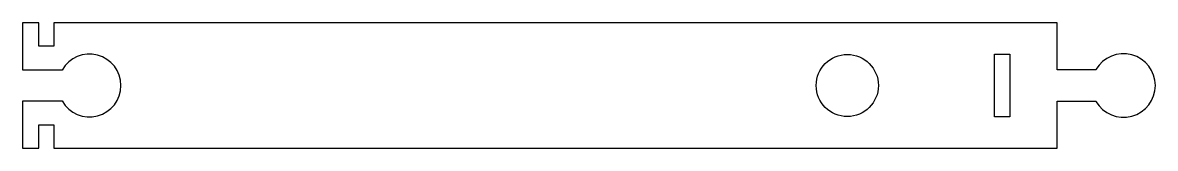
# Model space of a CAD drawing. Header units: millimetres. Extents: x -72 to 72, y -8 to 8.
import ezdxf

# ---------------------------------------------------------------- set-up
doc = ezdxf.new("R2010")
doc.units = ezdxf.units.MM
doc.layers.get('0').update_dxf_attribs({"linetype": 'CONTINUOUS'})

msp = doc.modelspace()

# ---------------------------------------------------------------- linework, layer by layer
for p, q in [((-70.24, 8.02), (-72.29, 8.02)), ((-72.29, 8.02), (-72.29, 1.98)), ((-70.24, 5.02), (-70.24, 8.02)), ((59.76, 8.02), (-68.29, 8.02)), ((-68.29, 8.02), (-68.29, 5.02)), ((59.76, 2.02), (59.76, 8.02)), ((-68.29, 5.02), (-70.24, 5.02)), ((51.76, 3.98), (53.71, 3.98)), ((51.76, -3.98), (51.76, 3.98)), ((53.71, 3.98), (53.71, -3.98)), ((-72.29, 1.98), (-67.25, 1.98)), ((64.72, 2.02), (59.76, 2.02)), ((-67.25, -1.98), (-72.29, -1.98)), ((-72.29, -1.98), (-72.29, -8.02)), ((59.76, -8.02), (59.76, -2.02)), ((59.76, -2.02), (64.72, -2.02)), ((53.71, -3.98), (51.76, -3.98)), ((-70.24, -8.02), (-70.24, -5.02)), ((-70.24, -5.02), (-68.29, -5.02)), ((-68.29, -5.02), (-68.29, -8.02)), ((-72.29, -8.02), (-70.24, -8.02)), ((-68.29, -8.02), (59.76, -8.02))]:
    msp.add_line(p, q)
msp.add_circle((32.97, 0), 3.97)
for centre, radius, start, end in [((-63.76, 0), 4.01, -150.4624, 150.4624), ((68.23, 0), 4.06, -150.05, 150.05)]:
    msp.add_arc(centre, radius, start, end)

doc.saveas('drawing.dxf')
